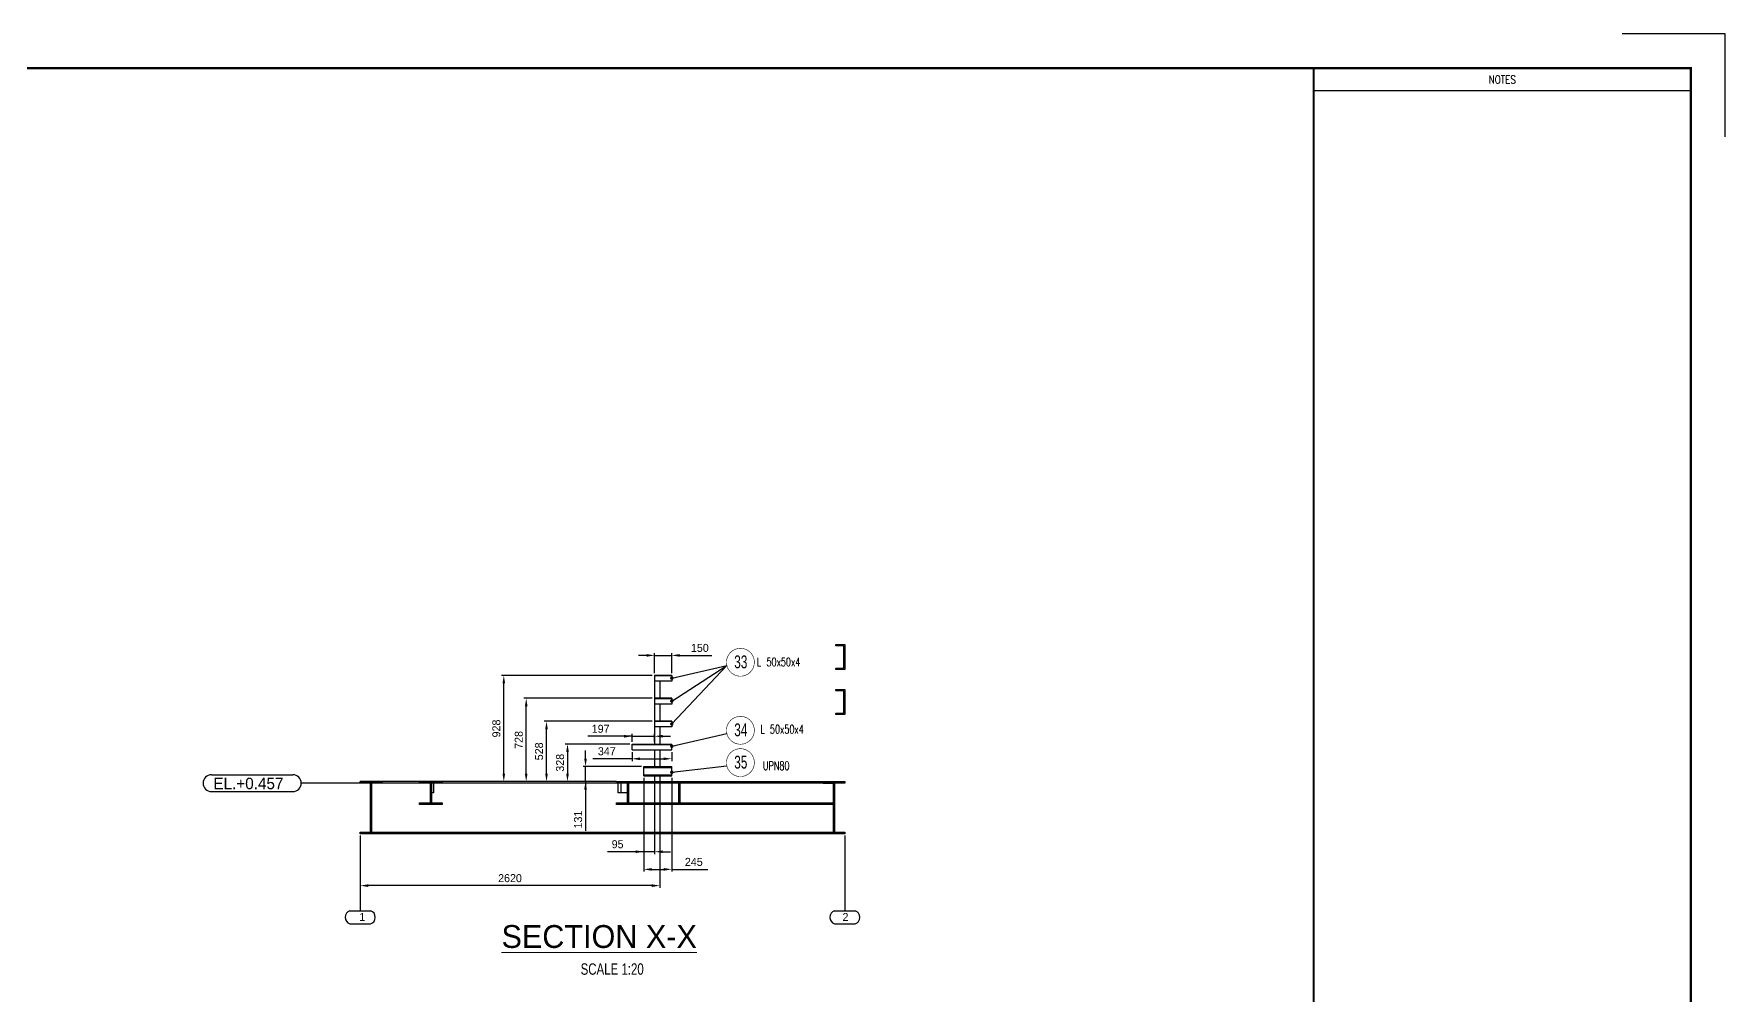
# Model space of a CAD drawing. Header units: millimetres. Extents: x 0 to 16187, y -20471 to 6290.
# Drawn here: x 3171 to 3911, y 4287 to 4707 of the extents above; entities that cross this region are included whole.
import ezdxf
from ezdxf.enums import TextEntityAlignment as Align

# ---------------------------------------------------------------- set-up
doc = ezdxf.new("R2010")
doc.units = ezdxf.units.MM
doc.header["$PDSIZE"] = -1
doc.layers.add('BORDER1', color=3, linetype='Continuous')
doc.layers.add('BORDER2', color=7, linetype='Continuous')
doc.styles.add('MtXpl_txt_shx', font='txt.shx', dxfattribs={"height": 0.2})
doc.styles.add('ROMANC', font='ROMANC', dxfattribs={"height": 5})
doc.styles.add('ROMAND-1', font='ic-romand.shx')
doc.styles.add('ROMANS', font='ROMANS.shx', dxfattribs={"width": 0.8})
doc.styles.add('ROMANT', font='ROMANT', dxfattribs={"height": 4})
doc.styles.add('SLDTEXTSTYLE0', font='TXT', dxfattribs={"width": 0.75})
doc.styles.add('SLDTEXTSTYLE2', font='TXT', dxfattribs={"width": 0.686449})
doc.dimstyles.new('AM_ISO', dxfattribs={"dimtxt": 3.5, "dimasz": 3.5, "dimexe": 1, "dimexo": 1, "dimgap": 1.5, "dimtad": 1, "dimdsep": 46, "dimtxsty": 'Standard', "dimcen": 0, "dimclrd": 1, "dimclre": 1, "dimclrt": 1, "dimadec": 0, "dimazin": 2, "dimtp": 0.1, "dimtm": 0.1, "dimtfac": 0.71, "dimtdec": 3, "dimtmove": 0, "dimatfit": 3, "dimfxl": 1, "dimlwd": -1, "dimlwe": -1, "dimarcsym": 1})
doc.dimstyles.new('AM_ISO$7', dxfattribs={"dimtxt": 3.5, "dimasz": 3.5, "dimexe": 1, "dimexo": 1, "dimgap": 1.5, "dimtad": 1, "dimtoh": 1, "dimdsep": 46, "dimtxsty": 'Standard', "dimcen": 0, "dimclrd": 1, "dimclre": 1, "dimclrt": 1, "dimadec": 0, "dimazin": 2, "dimtp": 0.1, "dimtm": 0.1, "dimtfac": 0.71, "dimtdec": 3, "dimtmove": 0, "dimatfit": 3, "dimfxl": 1, "dimlwd": -1, "dimlwe": -1, "dimarcsym": 1})
pattern_1 = [(45, (2460.268, 1422.311), (-5.61266, 5.61266), [])]
pattern_2 = [(135, (2460.268, 1422.311), (-5.61266, -5.61266), [])]

# ---------------------------------------------------------------- blocks, each defined once
blk = doc.blocks.new('*D2321')
at = {"color": 1, "linetype": 'ByBlock'}
for p, q in [((3444.69, 4379.39), (3444.69, 4333.85)), ((3313.69, 4356.54), (3313.69, 4333.85)), ((3441.19, 4334.85), (3317.19, 4334.85))]:
    blk.add_line(p, q, dxfattribs=at)
at = {"color": 1}
for points in [[(3317.19, 4335.44), (3317.19, 4334.27), (3313.69, 4334.85)], [(3441.19, 4334.27), (3441.19, 4335.44), (3444.69, 4334.85)]]:
    blk.add_solid(points, dxfattribs=at)
at = {"layer": 'Defpoints', "color": 0}
for p in [(3444.69, 4380.39), (3313.69, 4357.54), (3313.69, 4334.85)]:
    blk.add_point(p, dxfattribs=at)
at = {"color": 1, "insert": (3379.19, 4338.1), "char_height": 3.5, "attachment_point": 5}
blk.add_mtext('2620', dxfattribs=at)
blk = doc.blocks.new('*D2322')
at = {"color": 1, "linetype": 'ByBlock'}
for p, q in [((3438.94, 4435.57), (3435.44, 4435.57)), ((3442.44, 4427.79), (3442.44, 4436.57)), ((3442.44, 4435.57), (3449.94, 4435.57)), ((3449.94, 4427.79), (3449.94, 4436.57)), ((3453.44, 4435.57), (3467.52, 4435.57))]:
    blk.add_line(p, q, dxfattribs=at)
at = {"color": 1}
for points in [[(3438.94, 4434.98), (3438.94, 4436.15), (3442.44, 4435.57)], [(3453.44, 4436.15), (3453.44, 4434.98), (3449.94, 4435.57)]]:
    blk.add_solid(points, dxfattribs=at)
at = {"layer": 'Defpoints', "color": 0}
for p in [(3449.94, 4435.57), (3442.44, 4426.79), (3449.94, 4426.79)]:
    blk.add_point(p, dxfattribs=at)
at = {"color": 1, "insert": (3462.23, 4438.82), "char_height": 3.5, "attachment_point": 5}
blk.add_mtext('150', dxfattribs=at)
blk = doc.blocks.new('*D2323')
at = {"color": 1, "linetype": 'ByBlock'}
for p, q in [((3441.44, 4426.79), (3375.49, 4426.79)), ((3376.49, 4383.89), (3376.49, 4423.29)), ((3424.84, 4380.39), (3375.49, 4380.39))]:
    blk.add_line(p, q, dxfattribs=at)
at = {"color": 1}
for points in [[(3377.07, 4423.29), (3375.91, 4423.29), (3376.49, 4426.79)], [(3375.91, 4383.89), (3377.07, 4383.89), (3376.49, 4380.39)]]:
    blk.add_solid(points, dxfattribs=at)
at = {"layer": 'Defpoints', "color": 0}
for p in [(3376.49, 4426.79), (3442.44, 4426.79), (3425.84, 4380.39)]:
    blk.add_point(p, dxfattribs=at)
at = {"color": 1, "insert": (3373.24, 4403.59), "char_height": 3.5, "attachment_point": 5, "rotation": 90}
blk.add_mtext('928', dxfattribs=at)
blk = doc.blocks.new('*D2324')
at = {"color": 1, "linetype": 'ByBlock'}
for p, q in [((3441.44, 4416.79), (3385.28, 4416.79)), ((3386.28, 4383.89), (3386.28, 4413.29)), ((3424.84, 4380.39), (3385.28, 4380.39))]:
    blk.add_line(p, q, dxfattribs=at)
at = {"color": 1}
for points in [[(3386.87, 4413.29), (3385.7, 4413.29), (3386.28, 4416.79)], [(3385.7, 4383.89), (3386.87, 4383.89), (3386.28, 4380.39)]]:
    blk.add_solid(points, dxfattribs=at)
at = {"layer": 'Defpoints', "color": 0}
for p in [(3386.28, 4416.79), (3442.44, 4416.79), (3425.84, 4380.39)]:
    blk.add_point(p, dxfattribs=at)
at = {"color": 1, "insert": (3383.03, 4398.59), "char_height": 3.5, "attachment_point": 5, "rotation": 90}
blk.add_mtext('728', dxfattribs=at)
blk = doc.blocks.new('*D2325')
at = {"color": 1, "linetype": 'ByBlock'}
for p, q in [((3441.44, 4406.79), (3394.16, 4406.79)), ((3395.16, 4383.89), (3395.16, 4403.29)), ((3424.84, 4380.39), (3394.16, 4380.39))]:
    blk.add_line(p, q, dxfattribs=at)
at = {"color": 1}
for points in [[(3395.74, 4403.29), (3394.58, 4403.29), (3395.16, 4406.79)], [(3394.58, 4383.89), (3395.74, 4383.89), (3395.16, 4380.39)]]:
    blk.add_solid(points, dxfattribs=at)
at = {"layer": 'Defpoints', "color": 0}
for p in [(3395.16, 4406.79), (3442.44, 4406.79), (3425.84, 4380.39)]:
    blk.add_point(p, dxfattribs=at)
at = {"color": 1, "insert": (3391.91, 4393.59), "char_height": 3.5, "attachment_point": 5, "rotation": 90}
blk.add_mtext('528', dxfattribs=at)
blk = doc.blocks.new('*D2326')
at = {"color": 1, "linetype": 'ByBlock'}
for p, q in [((3432.59, 4400.2), (3413.25, 4400.2)), ((3429.09, 4400.2), (3425.59, 4400.2)), ((3432.59, 4397.79), (3432.59, 4401.2)), ((3432.59, 4400.2), (3442.44, 4400.2)), ((3442.44, 4397.79), (3442.44, 4401.2)), ((3445.94, 4400.2), (3449.44, 4400.2))]:
    blk.add_line(p, q, dxfattribs=at)
at = {"color": 1}
for points in [[(3429.09, 4399.61), (3429.09, 4400.78), (3432.59, 4400.2)], [(3445.94, 4400.78), (3445.94, 4399.61), (3442.44, 4400.2)]]:
    blk.add_solid(points, dxfattribs=at)
at = {"layer": 'Defpoints', "color": 0}
for p in [(3432.59, 4396.79), (3442.44, 4400.2), (3442.44, 4396.79)]:
    blk.add_point(p, dxfattribs=at)
at = {"color": 1, "insert": (3418.84, 4403.45), "char_height": 3.5, "attachment_point": 5}
blk.add_mtext('197', dxfattribs=at)
blk = doc.blocks.new('*D2327')
at = {"color": 1, "linetype": 'ByBlock'}
for p, q in [((3432.59, 4390.35), (3415.37, 4390.35)), ((3432.59, 4393.29), (3432.59, 4389.35)), ((3436.09, 4390.35), (3446.44, 4390.35)), ((3449.94, 4393.29), (3449.94, 4389.35))]:
    blk.add_line(p, q, dxfattribs=at)
at = {"color": 1}
for points in [[(3436.09, 4390.93), (3436.09, 4389.76), (3432.59, 4390.35)], [(3446.44, 4389.76), (3446.44, 4390.93), (3449.94, 4390.35)]]:
    blk.add_solid(points, dxfattribs=at)
at = {"layer": 'Defpoints', "color": 0}
for p in [(3432.59, 4394.29), (3449.94, 4394.29), (3449.94, 4390.35)]:
    blk.add_point(p, dxfattribs=at)
at = {"color": 1, "insert": (3421.54, 4393.6), "char_height": 3.5, "attachment_point": 5}
blk.add_mtext('347', dxfattribs=at)
blk = doc.blocks.new('*D2328')
at = {"color": 1, "linetype": 'ByBlock'}
for p, q in [((3412.24, 4390.44), (3412.24, 4393.94)), ((3436.69, 4386.94), (3411.24, 4386.94)), ((3424.84, 4380.39), (3411.24, 4380.39)), ((3412.24, 4380.39), (3412.24, 4386.94)), ((3412.24, 4380.39), (3412.24, 4358.76)), ((3412.24, 4376.89), (3412.24, 4373.39))]:
    blk.add_line(p, q, dxfattribs=at)
at = {"color": 1}
for points in [[(3411.65, 4390.44), (3412.82, 4390.44), (3412.24, 4386.94)], [(3412.82, 4376.89), (3411.65, 4376.89), (3412.24, 4380.39)]]:
    blk.add_solid(points, dxfattribs=at)
at = {"layer": 'Defpoints', "color": 0}
for p in [(3412.24, 4386.94), (3425.84, 4380.39), (3437.69, 4386.94)]:
    blk.add_point(p, dxfattribs=at)
at = {"color": 1, "insert": (3408.99, 4363.76), "char_height": 3.5, "attachment_point": 5, "rotation": 90}
blk.add_mtext('131', dxfattribs=at)
blk = doc.blocks.new('*D2330')
at = {"color": 1, "linetype": 'ByBlock'}
for p, q in [((3431.59, 4396.79), (3403.34, 4396.79)), ((3404.34, 4393.29), (3404.34, 4383.89)), ((3424.84, 4380.39), (3403.34, 4380.39))]:
    blk.add_line(p, q, dxfattribs=at)
at = {"color": 1}
for points in [[(3404.93, 4393.29), (3403.76, 4393.29), (3404.34, 4396.79)], [(3403.76, 4383.89), (3404.93, 4383.89), (3404.34, 4380.39)]]:
    blk.add_solid(points, dxfattribs=at)
at = {"layer": 'Defpoints', "color": 0}
for p in [(3432.59, 4396.79), (3404.34, 4380.39), (3425.84, 4380.39)]:
    blk.add_point(p, dxfattribs=at)
at = {"color": 1, "insert": (3401.09, 4388.59), "char_height": 3.5, "attachment_point": 5, "rotation": 90}
blk.add_mtext('328', dxfattribs=at)
blk = doc.blocks.new('*D2331')
at = {"color": 1, "linetype": 'ByBlock'}
for p, q in [((3437.69, 4381.94), (3437.69, 4348.69)), ((3442.44, 4379.64), (3442.44, 4348.69)), ((3437.69, 4349.69), (3421.85, 4349.69)), ((3434.19, 4349.69), (3430.69, 4349.69)), ((3442.44, 4349.69), (3437.69, 4349.69)), ((3445.94, 4349.69), (3449.44, 4349.69))]:
    blk.add_line(p, q, dxfattribs=at)
at = {"color": 1}
for points in [[(3434.19, 4349.1), (3434.19, 4350.27), (3437.69, 4349.69)], [(3445.94, 4350.27), (3445.94, 4349.1), (3442.44, 4349.69)]]:
    blk.add_solid(points, dxfattribs=at)
at = {"layer": 'Defpoints', "color": 0}
for p in [(3437.69, 4382.94), (3442.44, 4380.64), (3437.69, 4349.69)]:
    blk.add_point(p, dxfattribs=at)
at = {"color": 1, "insert": (3426.27, 4352.94), "char_height": 3.5, "attachment_point": 5}
blk.add_mtext('95', dxfattribs=at)
blk = doc.blocks.new('*D2332')
at = {"color": 1, "linetype": 'ByBlock'}
for p, q in [((3437.69, 4381.94), (3437.69, 4340.97)), ((3449.94, 4381.94), (3449.94, 4340.97)), ((3441.19, 4341.97), (3446.44, 4341.97)), ((3449.94, 4341.97), (3465.77, 4341.97))]:
    blk.add_line(p, q, dxfattribs=at)
at = {"color": 1}
for points in [[(3441.19, 4342.55), (3441.19, 4341.38), (3437.69, 4341.97)], [(3446.44, 4341.38), (3446.44, 4342.55), (3449.94, 4341.97)]]:
    blk.add_solid(points, dxfattribs=at)
at = {"layer": 'Defpoints', "color": 0}
for p in [(3437.69, 4382.94), (3449.94, 4382.94), (3449.94, 4341.97)]:
    blk.add_point(p, dxfattribs=at)
at = {"color": 1, "insert": (3459.6, 4345.22), "char_height": 3.5, "attachment_point": 5}
blk.add_mtext('245', dxfattribs=at)
blk = doc.blocks.new('A$7E931815294F9')
at = {"color": 1}
blk.add_line((13.2, 77.4), (13.2, 11.4), dxfattribs=at)
at = {"color": 1, "ltscale": 0.2}
blk.add_line((4.1, 11.5), (22.3, 11.4), dxfattribs=at)
at = {"color": 1, "linetype": 'Continuous', "lineweight": 25}
blk.add_line((4.1, 0.1), (22.3, 0), dxfattribs=at)
at = {"color": 1, "ltscale": 0.2}
for centre, radius, start, end in [((6, 5.8), 5.98, 107.869, 252.0246), ((20.4, 5.7), 5.99, 287.9651, 71.9697)]:
    blk.add_arc(centre, radius, start, end, dxfattribs=at)
at = {"color": 1, "linetype": 'Continuous', "lineweight": 25}
blk.add_text('1', height=7, rotation=359.9537, dxfattribs=at).set_placement((12.4, 2.5))
blk = doc.blocks.new('A$7E9318152A351E9')
at = {"color": 1}
blk.add_line((13.2, 77.4), (13.2, 11.4), dxfattribs=at)
at = {"color": 1, "ltscale": 0.2}
blk.add_line((4.1, 11.5), (22.3, 11.4), dxfattribs=at)
at = {"color": 1, "linetype": 'Continuous', "lineweight": 25}
blk.add_line((4.1, 0.1), (22.3, 0), dxfattribs=at)
at = {"color": 1, "ltscale": 0.2}
for centre, radius, start, end in [((6, 5.8), 5.98, 107.869, 252.0246), ((20.4, 5.7), 5.99, 287.9651, 71.9697)]:
    blk.add_arc(centre, radius, start, end, dxfattribs=at)
at = {"color": 1, "linetype": 'Continuous', "lineweight": 25}
blk.add_text('2', height=7, rotation=359.9537, dxfattribs=at).set_placement((11.1, 2.5))
blk = doc.blocks.new('A$7E9319C323A31A')
at = {"color": 7, "linetype": 'Continuous', "lineweight": 25}
for p, q in [((3.67, 7.35), (39.25, 7.35)), ((3.67, 0), (39.25, 0))]:
    blk.add_line(p, q, dxfattribs=at)
blk.add_line((68.71, 3.67), (42.92, 3.67))
for centre, start, end in [((3.67, 3.67), 90, 270), ((39.25, 3.67), 270, 90)]:
    blk.add_arc(centre, 3.67, start, end, dxfattribs=at)
blk.add_text('EL.+0.457', height=5, dxfattribs=at).set_placement((4.45, 1.05))
blk = doc.blocks.new('*U609')
at = {"layer": 'BORDER1', "color": 154, "true_color": 0x1859a9, "const_width": 1}
blk.add_lwpolyline([(1.81, 811), (1144, 811), (1144, 0), (0, 0), (0, 811)], close=True, dxfattribs=at)
blk.add_lwpolyline([(979, 0), (979, 811)], dxfattribs=at)
at = {"layer": 'BORDER2'}
for points in [[(1159, 781), (1159, 826), (1114, 826)], [(1144, 801), (979, 801)]]:
    blk.add_lwpolyline(points, dxfattribs=at)
at = {"layer": 'BORDER2', "style": 'ROMANC', "width": 0.8}
blk.add_text('NOTES', height=3.5, dxfattribs=at).set_placement((1061.5, 806), align=Align.MIDDLE_CENTER)
at = {"layer": 'BORDER2', "flags": 8}
for tag, height, style, p in [('REV-A', 3.24, 'ROMANS', (986.93, 140.25)), ('RE-A', 8.06, 'ROMANT', (1084.63, 7.17))]:
    blk.add_attdef(tag, text='', height=height, dxfattribs=dict(at, style=style)).set_placement(p, align=Align.CENTER)
at = {"layer": 'BORDER2', "style": 'ROMANS', "width": 3.830216}
blk.add_attdef('DATE-A', text='', height=3.24, dxfattribs=at).set_placement((995.51, 140.25), (1008.51, 140.25), align=Align.FIT)
at = {"layer": 'BORDER2'}
for tag, height, style, p in [('DRN-A', 3.24, 'ROMANS', (1018.38, 140.25)), ('CHD-A', 3.24, 'ROMANS', (1032.35, 140.25)), ('APD-A', 3.24, 'ROMANS', (1046.64, 140.25)), ('CONS_CONT_VEND', 4.2, 'ROMANC', (1061.39, 72.83))]:
    blk.add_attdef(tag, text='', height=height, dxfattribs=dict(at, style=style)).set_placement(p, align=Align.CENTER)
at = {"layer": 'BORDER2', "style": 'ROMANS', "width": 0.8}
for tag, p, height in [('1:X', (997.23, 122.55), 3.5), ('LOC', (1042.74, 122.55), 3.5), ('PROJ_NO', (1118.64, 122.55), 3.5), ('CONS_DRG_NO', (1011, 63), 3)]:
    blk.add_attdef(tag, p, '', height=height, dxfattribs=at)
at = {"layer": 'BORDER2', "lineweight": 30, "width": 0.8, "flags": 104}
blk.add_attdef('COMMENTS-A', text='', height=2.2, dxfattribs=at).set_placement((1055.21, 142.07), align=Align.MIDDLE_LEFT)
at = {"layer": 'BORDER2', "style": 'ROMANS', "width": 0.8}
for tag, p in [('PROJECT_TITLE_1', (1061.07, 55.35)), ('PROJECT_TITLE_2', (1061.07, 49.3))]:
    blk.add_attdef(tag, text='', height=3.5, dxfattribs=at).set_placement(p, align=Align.MIDDLE)
at = {"layer": 'BORDER2', "style": 'ROMANT', "width": 0.8}
for tag, p in [('DRG_TITLE_1', (1061.07, 36.31)), ('DRG_TITLE_2', (1061.07, 28.31)), ('DRG_TITLE_3', (1061.07, 20.31))]:
    blk.add_attdef(tag, text='', height=5, dxfattribs=at).set_placement(p, align=Align.CENTER)
at = {"layer": 'BORDER2', "style": 'ROMANT'}
for tag, p in [('AR', (995, 7.17)), ('PA', (1011.74, 7.17)), ('DC', (1028.45, 7.17)), ('TS', (1120.84, 7.17))]:
    blk.add_attdef(tag, p, '', height=8.06, dxfattribs=at)
for tag, p in [('SRNO', (1074.7, 7.17)), ('SH', (1115.8, 7.18))]:
    blk.add_attdef(tag, text='', height=8.06, dxfattribs=at).set_placement(p, align=Align.RIGHT)
at = {"layer": 'BORDER2', "style": 'ROMANS', "flags": 2}
blk.add_attdef('TB_VERSION', text='', height=2, dxfattribs=at).set_placement((1, -1), align=Align.TOP_LEFT)

msp = doc.modelspace()

# ---------------------------------------------------------------- hatches: boundary and pattern name
at = {"linetype": 'Continuous', "lineweight": 18}
h = msp.add_hatch(dxfattribs=at)
h.set_pattern_fill('ANSI31', scale=2.5, style=0)
h.set_pattern_definition(pattern_1)
h.paths.add_polyline_path([(3521.68558, 4429.39187), (3525.68558, 4429.39187), (3525.68558, 4440.39187), (3521.68558, 4440.39187), (3521.68558, 4439.76687), (3525.23558, 4439.76687), (3525.23558, 4430.01687), (3521.68558, 4430.01687)], flags=0)
h = msp.add_hatch(dxfattribs=at)
h.set_pattern_fill('ANSI31', scale=2.5, style=0)
h.set_pattern_definition(pattern_1)
h.paths.add_polyline_path([(3525.68558, 4409.64187), (3525.68558, 4420.64187), (3521.68558, 4420.64187), (3521.68558, 4420.01687), (3525.23558, 4420.01687), (3525.23558, 4410.26687), (3521.68558, 4410.26687), (3521.68558, 4409.64187)], flags=0)
h = msp.add_hatch(dxfattribs=at)
h.set_pattern_fill('ANSI31', scale=2.5, style=0)
h.set_pattern_definition(pattern_1)
h.paths.add_polyline_path([(3313.68558, 4358.26687), (3313.68558, 4357.54187), (3318.44558, 4357.54187), (3318.44558, 4380.39187), (3313.68558, 4380.39187), (3313.68558, 4379.66687), (3318.22058, 4379.66687), (3318.22058, 4358.26687)], flags=0)
h = msp.add_hatch(dxfattribs=at)
h.set_pattern_fill('ANSI31', scale=2.5, angle=90, style=0)
h.set_pattern_definition(pattern_2)
h.paths.add_polyline_path([(3323.20558, 4357.54187), (3323.20558, 4358.26687), (3318.67058, 4358.26687), (3318.67058, 4379.66687), (3323.20558, 4379.66687), (3323.20558, 4380.39187), (3318.44558, 4380.39187), (3318.44558, 4357.54187)], flags=0)
h = msp.add_hatch(dxfattribs=at)
h.set_pattern_fill('ANSI31', scale=2.5, style=0)
h.set_pattern_definition(pattern_1)
h.paths.add_polyline_path([(3339.58558, 4379.64187), (3344.36058, 4379.64187), (3344.36058, 4371.14187), (3339.58558, 4371.14187), (3339.58558, 4370.39187), (3344.58558, 4370.39187), (3344.58558, 4380.39187), (3339.58558, 4380.39187)], flags=0)
h = msp.add_hatch(dxfattribs=at)
h.set_pattern_fill('ANSI31', scale=2.5, angle=90, style=0)
h.set_pattern_definition(pattern_2)
h.paths.add_polyline_path([(3349.58558, 4380.39187), (3344.58558, 4380.39187), (3344.58558, 4370.39187), (3349.58558, 4370.39187), (3349.58558, 4371.14187), (3344.81058, 4371.14187), (3344.81058, 4379.64187), (3349.58558, 4379.64187)], flags=0)
h = msp.add_hatch(dxfattribs=at)
h.set_pattern_fill('ANSI31', scale=2.5, style=0)
h.set_pattern_definition(pattern_1)
h.paths.add_polyline_path([(3425.83558, 4379.64187), (3430.61058, 4379.64187), (3430.61058, 4371.14187), (3425.83558, 4371.14187), (3425.83558, 4370.39187), (3430.83558, 4370.39187), (3430.83558, 4380.39187), (3425.83558, 4380.39187)], flags=0)
h = msp.add_hatch(dxfattribs=at)
h.set_pattern_fill('ANSI31', scale=2.5, angle=90, style=0)
h.set_pattern_definition(pattern_2)
h.paths.add_polyline_path([(3435.83558, 4380.39187), (3430.83558, 4380.39187), (3430.83558, 4370.39187), (3435.83558, 4370.39187), (3435.83558, 4371.14187), (3431.06058, 4371.14187), (3431.06058, 4379.64187), (3435.83558, 4379.64187)], flags=0)
h = msp.add_hatch(dxfattribs=at)
h.set_pattern_fill('ANSI31', scale=2.5, angle=90, style=0)
h.set_pattern_definition(pattern_2)
h.paths.add_polyline_path([(3448.23558, 4380.39187), (3435.83558, 4380.39187), (3435.83558, 4379.64187), (3448.23558, 4379.64187)], flags=0)
h = msp.add_hatch(dxfattribs=at)
h.set_pattern_fill('ANSI31', scale=2.5, style=0)
h.set_pattern_definition(pattern_1)
h.paths.add_polyline_path([(3448.23558, 4379.64187), (3453.01058, 4379.64187), (3453.01058, 4371.14187), (3448.23558, 4371.14187), (3448.23558, 4370.39187), (3453.23558, 4370.39187), (3453.23558, 4380.39187), (3448.23558, 4380.39187)], flags=0)
h = msp.add_hatch(dxfattribs=at)
h.set_pattern_fill('ANSI31', scale=2.5, angle=90, style=0)
h.set_pattern_definition(pattern_2)
h.paths.add_polyline_path([(3458.23558, 4380.39187), (3453.23558, 4380.39187), (3453.23558, 4370.39187), (3458.23558, 4370.39187), (3458.23558, 4371.14187), (3453.46058, 4371.14187), (3453.46058, 4379.64187), (3458.23558, 4379.64187)], flags=0)
h = msp.add_hatch(dxfattribs=at)
h.set_pattern_fill('ANSI31', scale=2.5, style=0)
h.set_pattern_definition(pattern_1)
h.paths.add_polyline_path([(3516.16558, 4380.39187), (3458.23558, 4380.39187), (3458.23558, 4379.64187), (3516.16558, 4379.64187)], flags=0)
h = msp.add_hatch(dxfattribs=at)
h.set_pattern_fill('ANSI31', scale=2.5, angle=90, style=0)
h.set_pattern_definition(pattern_2)
h.paths.add_polyline_path([(3516.16558, 4358.26687), (3516.16558, 4357.54187), (3520.92558, 4357.54187), (3520.92558, 4380.39187), (3516.16558, 4380.39187), (3516.16558, 4379.66687), (3520.70058, 4379.66687), (3520.70058, 4358.26687)], flags=0)
h = msp.add_hatch(dxfattribs=at)
h.set_pattern_fill('ANSI31', scale=2.5, style=0)
h.set_pattern_definition(pattern_1)
h.paths.add_polyline_path([(3525.68558, 4357.54187), (3525.68558, 4358.26687), (3521.15058, 4358.26687), (3521.15058, 4379.66687), (3525.68558, 4379.66687), (3525.68558, 4380.39187), (3520.92558, 4380.39187), (3520.92558, 4357.54187)], flags=0)
h = msp.add_hatch(dxfattribs=at)
h.set_pattern_fill('ANSI31', scale=2.5, angle=90, style=0)
h.set_pattern_definition(pattern_2)
h.paths.add_polyline_path([(3448.23558, 4371.14187), (3435.83558, 4371.14187), (3435.83558, 4370.39187), (3448.23558, 4370.39187)], flags=0)
h = msp.add_hatch(dxfattribs=at)
h.set_pattern_fill('ANSI31', scale=2.5, style=0)
h.set_pattern_definition(pattern_1)
h.paths.add_polyline_path([(3458.23558, 4370.39187), (3520.70058, 4370.39187), (3520.70058, 4371.14187), (3458.23558, 4371.14187)], flags=0)

# ---------------------------------------------------------------- linework, layer by layer
at = {"color": 7, "linetype": 'Continuous', "lineweight": 25}
for p, q in [((3521.68558, 4439.76687), (3521.68558, 4440.39187)), ((3521.68558, 4440.39187), (3525.68558, 4440.39187)), ((3525.23558, 4439.76687), (3521.68558, 4439.76687)), ((3525.23558, 4430.01687), (3525.23558, 4439.76687)), ((3525.68558, 4440.39187), (3525.68558, 4429.39187)), ((3449.93558, 4426.79187), (3442.43558, 4426.79187)), ((3442.43558, 4426.79187), (3442.43558, 4426.59187)), ((3449.93558, 4426.59187), (3442.43558, 4426.59187)), ((3442.43558, 4426.59187), (3442.43558, 4424.29187)), ((3449.93558, 4424.29187), (3442.43558, 4424.29187)), ((3442.43558, 4424.29187), (3442.43558, 4416.79187)), ((3444.68558, 4424.29187), (3444.68558, 4416.79187)), ((3449.93558, 4426.79187), (3449.93558, 4426.59187)), ((3449.93558, 4426.59187), (3449.93558, 4424.29187)), ((3521.68558, 4429.39187), (3521.68558, 4430.01687)), ((3521.68558, 4430.01687), (3525.23558, 4430.01687)), ((3525.68558, 4429.39187), (3521.68558, 4429.39187)), ((3521.68558, 4420.01687), (3521.68558, 4420.64187)), ((3521.68558, 4420.64187), (3525.68558, 4420.64187)), ((3525.23558, 4420.01687), (3521.68558, 4420.01687)), ((3525.23558, 4410.26687), (3525.23558, 4420.01687)), ((3525.68558, 4420.64187), (3525.68558, 4409.64187)), ((3449.93558, 4416.79187), (3442.43558, 4416.79187)), ((3442.43558, 4416.79187), (3442.43558, 4416.59187)), ((3449.93558, 4416.59187), (3442.43558, 4416.59187)), ((3442.43558, 4416.59187), (3442.43558, 4414.29187)), ((3449.93558, 4414.29187), (3442.43558, 4414.29187)), ((3442.43558, 4414.29187), (3442.43558, 4406.79187)), ((3444.68558, 4414.29187), (3444.68558, 4406.79187)), ((3449.93558, 4416.79187), (3449.93558, 4416.59187)), ((3449.93558, 4416.59187), (3449.93558, 4414.29187)), ((3521.68558, 4409.64187), (3521.68558, 4410.26687)), ((3521.68558, 4410.26687), (3525.23558, 4410.26687)), ((3525.68558, 4409.64187), (3521.68558, 4409.64187)), ((3449.93558, 4406.79187), (3442.43558, 4406.79187)), ((3442.43558, 4406.79187), (3442.43558, 4406.59187)), ((3449.93558, 4406.59187), (3442.43558, 4406.59187)), ((3442.43558, 4406.59187), (3442.43558, 4404.29187)), ((3449.93558, 4404.29187), (3442.43558, 4404.29187)), ((3442.43558, 4404.29187), (3442.43558, 4396.79187)), ((3444.68558, 4404.29187), (3444.68558, 4396.79187)), ((3449.93558, 4406.79187), (3449.93558, 4406.59187)), ((3449.93558, 4406.59187), (3449.93558, 4404.29187)), ((3432.58558, 4396.79187), (3449.93558, 4396.79187)), ((3432.58558, 4396.59187), (3432.58558, 4396.79187)), ((3432.58558, 4396.59187), (3449.93558, 4396.59187)), ((3432.58558, 4394.29187), (3432.58558, 4396.59187)), ((3449.93558, 4396.59187), (3449.93558, 4396.79187)), ((3449.93558, 4394.29187), (3449.93558, 4396.59187)), ((3432.58558, 4394.29187), (3449.93558, 4394.29187)), ((3442.43558, 4394.29187), (3442.43558, 4386.94187)), ((3444.68558, 4394.29187), (3444.68558, 4386.94187)), ((3313.68558, 4379.66687), (3313.68558, 4380.39187)), ((3313.68558, 4380.39187), (3318.44558, 4380.39187)), ((3318.44558, 4380.39187), (3323.20558, 4380.39187)), ((3318.44558, 4357.54187), (3318.44558, 4380.39187)), ((3323.20558, 4380.39187), (3323.20558, 4379.66687)), ((3339.58558, 4379.64187), (3339.58558, 4380.39187)), ((3339.58558, 4380.39187), (3344.58558, 4380.39187)), ((3344.58558, 4370.39187), (3344.58558, 4380.39187)), ((3344.58558, 4380.39187), (3349.58558, 4380.39187)), ((3349.58558, 4380.39187), (3349.58558, 4379.64187)), ((3425.83558, 4380.39187), (3430.83558, 4380.39187)), ((3425.83558, 4379.64187), (3425.83558, 4380.39187)), ((3430.83558, 4370.39187), (3430.83558, 4380.39187)), ((3430.83558, 4380.39187), (3435.83558, 4380.39187)), ((3435.83558, 4380.39187), (3435.83558, 4379.64187)), ((3435.83558, 4380.39187), (3448.23558, 4380.39187)), ((3437.68558, 4386.54187), (3437.68558, 4386.94187)), ((3437.68558, 4386.94187), (3449.93558, 4386.94187)), ((3437.68558, 4386.54187), (3449.93558, 4386.54187)), ((3437.68558, 4383.34187), (3437.68558, 4386.54187)), ((3437.68558, 4382.94187), (3437.68558, 4383.34187)), ((3437.68558, 4383.34187), (3449.93558, 4383.34187)), ((3437.68558, 4382.94187), (3449.93558, 4382.94187)), ((3442.43558, 4382.94187), (3442.43558, 4380.39187)), ((3444.68558, 4382.94187), (3444.68558, 4380.39187)), ((3448.23558, 4379.64187), (3448.23558, 4380.39187)), ((3448.23558, 4380.39187), (3453.23558, 4380.39187)), ((3449.93558, 4386.54187), (3449.93558, 4386.94187)), ((3449.93558, 4383.34187), (3449.93558, 4386.54187)), ((3449.93558, 4382.94187), (3449.93558, 4383.34187)), ((3453.23558, 4370.39187), (3453.23558, 4380.39187)), ((3453.23558, 4380.39187), (3458.23558, 4380.39187)), ((3458.23558, 4380.39187), (3458.23558, 4379.64187)), ((3458.23558, 4380.39187), (3516.16558, 4380.39187)), ((3516.16558, 4379.64187), (3516.16558, 4380.39187)), ((3516.16558, 4379.66687), (3516.16558, 4380.39187)), ((3516.16558, 4380.39187), (3520.92558, 4380.39187)), ((3520.92558, 4380.39187), (3520.92558, 4357.54187)), ((3520.92558, 4380.39187), (3525.68558, 4380.39187)), ((3525.68558, 4380.39187), (3525.68558, 4379.66687)), ((3318.22058, 4379.66687), (3313.68558, 4379.66687)), ((3318.22058, 4358.26687), (3318.22058, 4379.66687)), ((3323.20558, 4379.66687), (3318.67058, 4379.66687)), ((3318.67058, 4379.66687), (3318.67058, 4358.26687)), ((3344.36058, 4379.64187), (3339.58558, 4379.64187)), ((3344.36058, 4371.14187), (3344.36058, 4379.64187)), ((3344.81058, 4375.39187), (3344.81058, 4379.64187)), ((3345.76798, 4379.64187), (3344.81058, 4379.64187)), ((3344.81058, 4379.64187), (3344.81058, 4371.14187)), ((3349.58558, 4379.64187), (3344.81058, 4379.64187)), ((3345.76798, 4375.39187), (3344.81058, 4375.39187)), ((3345.76798, 4379.64187), (3345.76798, 4375.39187)), ((3430.61058, 4379.64187), (3425.83558, 4379.64187)), ((3426.50318, 4375.39187), (3426.50318, 4379.64187)), ((3427.63455, 4379.64187), (3426.50318, 4379.64187)), ((3427.63455, 4375.39187), (3426.50318, 4375.39187)), ((3427.63455, 4379.64187), (3427.63455, 4375.39187)), ((3430.61058, 4375.39187), (3427.63455, 4375.39187)), ((3430.61058, 4371.14187), (3430.61058, 4379.64187)), ((3435.83558, 4379.64187), (3431.06058, 4379.64187)), ((3431.06058, 4379.64187), (3431.06058, 4371.14187)), ((3448.23558, 4379.64187), (3435.83558, 4379.64187)), ((3453.01058, 4379.64187), (3448.23558, 4379.64187)), ((3453.01058, 4371.14187), (3453.01058, 4379.64187)), ((3453.46058, 4379.64187), (3453.46058, 4371.14187)), ((3458.23558, 4379.64187), (3453.46058, 4379.64187)), ((3516.16558, 4379.64187), (3458.23558, 4379.64187)), ((3520.70058, 4379.66687), (3516.16558, 4379.66687)), ((3516.16558, 4379.64187), (3520.70058, 4379.64187)), ((3520.70058, 4358.26687), (3520.70058, 4379.66687)), ((3525.68558, 4379.66687), (3521.15058, 4379.66687)), ((3521.15058, 4379.66687), (3521.15058, 4358.26687)), ((3339.58558, 4370.39187), (3339.58558, 4371.14187)), ((3339.58558, 4371.14187), (3344.36058, 4371.14187)), ((3344.58558, 4370.39187), (3339.58558, 4370.39187)), ((3349.58558, 4370.39187), (3344.58558, 4370.39187)), ((3344.81058, 4371.14187), (3349.58558, 4371.14187)), ((3349.58558, 4371.14187), (3349.58558, 4370.39187)), ((3425.83558, 4370.39187), (3425.83558, 4371.14187)), ((3425.83558, 4371.14187), (3430.61058, 4371.14187)), ((3430.83558, 4370.39187), (3425.83558, 4370.39187)), ((3435.83558, 4370.39187), (3430.83558, 4370.39187)), ((3431.06058, 4371.14187), (3435.83558, 4371.14187)), ((3435.83558, 4371.14187), (3435.83558, 4370.39187)), ((3435.83558, 4371.14187), (3448.23558, 4371.14187)), ((3448.23558, 4370.39187), (3435.83558, 4370.39187)), ((3448.23558, 4370.39187), (3448.23558, 4371.14187)), ((3448.23558, 4371.14187), (3453.01058, 4371.14187)), ((3453.23558, 4370.39187), (3448.23558, 4370.39187)), ((3458.23558, 4370.39187), (3453.23558, 4370.39187)), ((3453.46058, 4371.14187), (3458.23558, 4371.14187)), ((3458.23558, 4371.14187), (3458.23558, 4370.39187)), ((3458.23558, 4371.14187), (3520.70058, 4371.14187)), ((3520.70058, 4370.39187), (3458.23558, 4370.39187)), ((3520.70058, 4370.39187), (3520.70058, 4371.14187)), ((3313.68558, 4357.54187), (3313.68558, 4358.26687)), ((3313.68558, 4358.26687), (3318.22058, 4358.26687)), ((3318.67058, 4358.26687), (3323.20558, 4358.26687)), ((3323.20558, 4358.26687), (3323.20558, 4357.54187)), ((3516.16558, 4357.54187), (3516.16558, 4358.26687)), ((3516.16558, 4358.26687), (3520.70058, 4358.26687)), ((3521.15058, 4358.26687), (3525.68558, 4358.26687)), ((3525.68558, 4358.26687), (3525.68558, 4357.54187)), ((3318.44558, 4357.54187), (3313.68558, 4357.54187)), ((3323.20558, 4357.54187), (3318.44558, 4357.54187)), ((3520.92558, 4357.54187), (3516.16558, 4357.54187)), ((3525.68558, 4357.54187), (3520.92558, 4357.54187))]:
    msp.add_line(p, q, dxfattribs=at)
for p, q in [((3425.83558, 4380.39187), (3313.68558, 4380.39187)), ((3339.58558, 4379.64187), (3323.20558, 4379.66687)), ((3425.83558, 4379.64187), (3349.58558, 4379.64187)), ((3323.20558, 4358.26687), (3516.16558, 4358.26687)), ((3516.16558, 4357.54187), (3323.20558, 4357.54187))]:
    msp.add_line(p, q)
at = {"color": 4, "lineweight": 25}
for points in [[(3486.07874, 4432.55422, 0.25, 0.25, 1), (3473.89124, 4432.55422, 0.25, 0.25, 1)], [(3486.07874, 4402.79501, 0.25, 0.25, 1), (3473.89124, 4402.79501, 0.25, 0.25, 1)], [(3486.07874, 4388.66274, 0.25, 0.25, 1), (3473.89124, 4388.66274, 0.25, 0.25, 1)]]:
    msp.add_lwpolyline(points, format="xyseb", close=True, dxfattribs=at)

# ---------------------------------------------------------------- block references
msp.add_blockref('A$7E9319C323A31A', (3244.97272, 4375.99187))
at = {"xscale": 0.5, "yscale": 0.5, "zscale": 0.5}
for name, p in [('A$7E931815294F9', (3307.08483, 4318.13538)), ('A$7E9318152A351E9', (3519.08483, 4318.13538))]:
    msp.add_blockref(name, p, dxfattribs=at)
at = {"layer": 'BORDER1'}
msp.add_blockref('*U609', (2751.74575, 3881.44049), dxfattribs=at)

# ---------------------------------------------------------------- texts
at = {"color": 4, "lineweight": 25, "style": 'SLDTEXTSTYLE2', "width": 0.686449}
for s, p in [('33', (3480.15146, 4432.74719)), ('34', (3480.15146, 4402.98798)), ('35', (3480.15146, 4388.85571))]:
    msp.add_text(s, height=5.625, dxfattribs=at).set_placement(p, align=Align.MIDDLE_CENTER)
at = {"color": 4, "lineweight": 25, "style": 'MtXpl_txt_shx', "width": 0.6875}
for s, p in [('L 50x50x4', (3487.22019, 4430.80783)), ('L 50x50x4', (3488.72869, 4401.3662)), ('UPN80', (3489.84021, 4385.40784))]:
    msp.add_text(s, height=3.75, dxfattribs=at).set_placement(p)
at = {"color": 7, "lineweight": 0, "style": 'ROMAND-1'}
msp.add_text('%%USECTION X-X', height=10, dxfattribs=at).set_placement((3375.48498, 4307.59784))
at = {"color": 7, "lineweight": 0, "style": 'SLDTEXTSTYLE0', "width": 0.75}
msp.add_text('SCALE 1:20', height=5, dxfattribs=at).set_placement((3410.08677, 4295.87381))

# ---------------------------------------------------------------- dimensions: what is measured, and where the dimension line sits
for base, p1, p2, picture, middle in [((3449.93558, 4435.56826), (3442.43558, 4426.79187), (3449.93558, 4426.79187), '*D2322', (3462.22725, 4438.81826)), ((3449.93558, 4341.9669), (3437.68558, 4382.94187), (3449.93558, 4382.94187), '*D2332', (3459.60225, 4345.2169))]:
    dim = msp.add_linear_dim(base=base, p1=p1, p2=p2, dimstyle='AM_ISO', override={"dimtxt": 3.5, "dimlfac": 20})
    dim.commit()
    dim.dimension.update_dxf_attribs({"geometry": picture, "text_midpoint": middle})
for base, p1, p2, picture, middle in [((3376.48978, 4426.79187), (3425.83558, 4380.39187), (3442.43558, 4426.79187), '*D2323', (3376.48978, 4403.59187)), ((3386.28473, 4416.79187), (3425.83558, 4380.39187), (3442.43558, 4416.79187), '*D2324', (3386.28473, 4398.59187)), ((3395.1614, 4406.79187), (3425.83558, 4380.39187), (3442.43558, 4406.79187), '*D2325', (3395.1614, 4393.59187)), ((3404.34417, 4380.39187), (3432.58558, 4396.79187), (3425.83558, 4380.39187), '*D2330', (3404.34417, 4388.59187)), ((3412.23636, 4386.94187), (3425.83558, 4380.39187), (3437.68558, 4386.94187), '*D2328', (3412.23636, 4363.75647))]:
    dim = msp.add_linear_dim(base=base, p1=p1, p2=p2, angle=90, dimstyle='AM_ISO', override={"dimtxt": 3.5, "dimlfac": 20})
    dim.commit()
    dim.dimension.update_dxf_attribs({"geometry": picture, "text_midpoint": middle, "dimtype": 160})
for base, p1, p2, picture, middle in [((3442.43558, 4400.19614), (3432.58558, 4396.79187), (3442.43558, 4396.79187), '*D2326', (3418.83558, 4400.19614)), ((3449.93558, 4390.34587), (3432.58558, 4394.29187), (3449.93558, 4394.29187), '*D2327', (3421.53756, 4390.34587)), ((3313.68558, 4334.85357), (3444.68558, 4380.39187), (3313.68558, 4357.54187), '*D2321', (3379.18558, 4334.85357)), ((3437.68558, 4349.68562), (3442.43558, 4380.64187), (3437.68558, 4382.94187), '*D2331', (3426.26891, 4349.68562))]:
    dim = msp.add_linear_dim(base=base, p1=p1, p2=p2, dimstyle='AM_ISO', override={"dimtxt": 3.5, "dimlfac": 20})
    dim.commit()
    dim.dimension.update_dxf_attribs({"geometry": picture, "text_midpoint": middle, "dimtype": 160})

# ---------------------------------------------------------------- leaders
at = {"color": 2}
for points in [[(3449.97009, 4425.58899), (3474.04897, 4431.17671)], [(3449.97009, 4415.58899), (3474.04897, 4431.17671)], [(3449.97009, 4405.58899), (3474.04897, 4431.17671)], [(3449.97009, 4395.82978), (3474.04897, 4401.41751)]]:
    msp.add_leader(points, dimstyle='AM_ISO$7', override={"dimasz": 1.5, "dimldrblk": 'Dot'}, dxfattribs=at)
at = {"color": 4, "lineweight": 25}
msp.add_leader([(3449.97009, 4384.41239), (3474.04897, 4387.28523)], dimstyle='AM_ISO$7', override={"dimasz": 1.5, "dimldrblk": 'Dot'}, dxfattribs=at)

doc.saveas('drawing.dxf')
